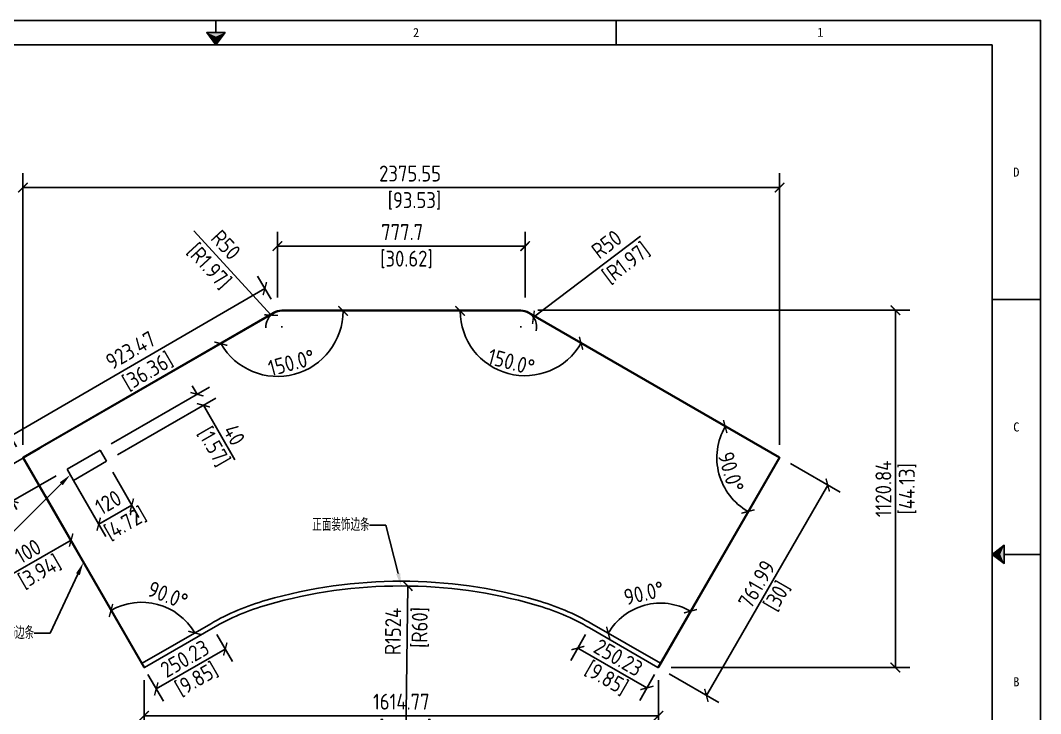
# Model space of a CAD drawing. Header units: millimetres. Extents: x -8883 to 24658, y -3888 to 19148.
# Drawn here: x 1639 to 4841, y -2713 to -538 of the extents above; entities that cross this region are included whole.
import ezdxf
from ezdxf import colors
from ezdxf.entities.mleader import LeaderData, LeaderLine
from ezdxf.enums import TextEntityAlignment as Align
from ezdxf.math import Vec2, Vec3

# ---------------------------------------------------------------- set-up
doc = ezdxf.new("R2010")
doc.units = ezdxf.units.MM
doc.header["$MEASUREMENT"] = 0
doc.linetypes.add('DOT', pattern=[0.2, 0.1, -0.1])
for name, color, linetype in [('02-05848-001DXF_CONTINUOUS_LINE', 7, 'Continuous'), ('DIM', 254, 'Continuous'), ('print', 30, 'Continuous'), ('WORKSURFACE', 7, 'Continuous')]:
    doc.layers.add(name, color=color, linetype=linetype)
doc.styles.add('Dartop', font='')
doc.styles.add('Dartop Text Style', font='gbenor.shx', dxfattribs={"bigfont": 'gbcbig.shx'})
doc.styles.get('Dartop').set_extended_font_data('FangSong_GB2312')
doc.dimstyles.new('Dartop DIM Style', dxfattribs={"dimscale": 20, "dimtxt": 2.5, "dimasz": 1.5, "dimexe": 2.25, "dimexo": 2, "dimtad": 1, "dimdsep": 46, "dimtxsty": 'Dartop Text Style', "dimblk": 'ARCHTICK', "dimcen": 0.09, "dimadec": 1, "dimazin": 0, "dimtfac": 1, "dimtofl": 0, "dimtmove": 0, "dimatfit": 1, "dimfxl": 1, "dimtolj": 1, "dimtzin": 0, "dimarcsym": 0})

# ---------------------------------------------------------------- blocks, each defined once
blk = doc.blocks.new('*U24')
at = {"color": 254, "linetype": 'Continuous', "extrusion": (0, 0, -1)}
for points in [[(-33.167, 11), (-33, 11), (-33.25, 11.188)], [(-33.167, 11), (-33.25, 11.188), (-33.25, 10.812)], [(-33.167, 11), (-33.25, 10.812), (-33, 11)]]:
    blk.add_solid(points, dxfattribs=at)
blk = doc.blocks.new('*U26')
at = {"color": 254, "linetype": 'Continuous'}
for points in [[(17, 21.667), (17.188, 21.75), (16.812, 21.75)], [(17, 21.667), (16.812, 21.75), (17, 21.5)], [(17, 21.667), (17, 21.5), (17.188, 21.75)]]:
    blk.add_solid(points, dxfattribs=at)
blk = doc.blocks.new('_ArchTick')
at = {"color": 0, "linetype": 'ByBlock', "const_width": 0.15}
blk.add_lwpolyline([(-0.5, -0.5), (0.5, 0.5)], dxfattribs=at)
blk = doc.blocks.new('*D38')
at = {"layer": 'Defpoints', "color": 0, "transparency": 16777216}
for p in [(4022, -1062.4), (1646.5, -1909.1), (4022, -1909)]:
    blk.add_point(p, dxfattribs=at)
at = {"layer": 'DIM', "color": 0, "lineweight": -2, "transparency": 16777216}
for p, q in [((1646.5, -1869.1), (1646.5, -1017.4)), ((4022, -1869), (4022, -1017.4)), ((1646.5, -1062.4), (4022, -1062.4))]:
    blk.add_line(p, q, dxfattribs=at)
at = {"layer": 'DIM', "color": 0, "lineweight": -2, "transparency": 16777216, "xscale": 30, "yscale": 30, "zscale": 30}
for p, rotation in [((1646.5, -1062.4), 180.000424038081), ((4022, -1062.4), 0.0004240380810200878)]:
    blk.add_blockref('_ArchTick', p, dxfattribs=dict(at, rotation=rotation))
at = {"layer": 'DIM', "color": 0, "transparency": 16777216, "insert": (2861.9, -1062.4), "char_height": 50, "attachment_point": 5, "rotation": 0.0004, "style": 'Dartop Text Style'}
blk.add_mtext('\\A1;2375.55\\P [93.53]', dxfattribs=at)
blk = doc.blocks.new('*D39')
at = {"layer": 'Defpoints', "color": 0, "transparency": 16777216}
for p in [(2406, -1379.1), (2445.4, -1447.1), (1646.7, -1910.6)]:
    blk.add_point(p, dxfattribs=at)
at = {"layer": 'DIM', "color": 0, "lineweight": -2, "transparency": 16777216}
for p, q in [((2425.3, -1412.5), (2383.4, -1340.2)), ((1607.2, -1842.6), (2406, -1379.1)), ((1626.6, -1876), (1584.6, -1803.7))]:
    blk.add_line(p, q, dxfattribs=at)
at = {"layer": 'DIM', "color": 0, "lineweight": -2, "transparency": 16777216, "xscale": 30, "yscale": 30, "zscale": 30}
for p, rotation in [((2406, -1379.1), 30.12449778042307), ((1607.2, -1842.6), 210.124497780423)]:
    blk.add_blockref('_ArchTick', p, dxfattribs=dict(at, rotation=rotation))
at = {"layer": 'DIM', "color": 0, "transparency": 16777216, "insert": (2006.6, -1610.9), "char_height": 50, "attachment_point": 5, "rotation": 30.1245, "style": 'Dartop Text Style'}
blk.add_mtext('\\A1;923.47\\P [36.36]', dxfattribs=at)
blk = doc.blocks.new('*D27')
at = {"layer": 'Defpoints', "color": 0, "transparency": 16777216}
for p in [(3223.1, -1246.1), (2445.4, -1447.1), (3223.1, -1447.1)]:
    blk.add_point(p, dxfattribs=at)
at = {"layer": 'DIM', "color": 0, "lineweight": -2, "transparency": 16777216}
for p, q in [((2445.4, -1407.1), (2445.4, -1201.1)), ((3223.1, -1407.1), (3223.1, -1201.1)), ((2445.4, -1246.1), (3223.1, -1246.1))]:
    blk.add_line(p, q, dxfattribs=at)
at = {"layer": 'DIM', "color": 0, "lineweight": -2, "transparency": 16777216, "xscale": 30, "yscale": 30, "zscale": 30, "rotation": 180}
blk.add_blockref('_ArchTick', (2445.4, -1246.1), dxfattribs=at)
at = {"layer": 'DIM', "color": 0, "lineweight": -2, "transparency": 16777216, "xscale": 30, "yscale": 30, "zscale": 30}
blk.add_blockref('_ArchTick', (3223.1, -1246.1), dxfattribs=at)
at = {"layer": 'DIM', "color": 0, "transparency": 16777216, "insert": (2837, -1246.1), "char_height": 50, "attachment_point": 5, "style": 'Dartop Text Style'}
blk.add_mtext('\\A1;777.7\\P [30.62]', dxfattribs=at)
blk = doc.blocks.new('*D28')
at = {"layer": 'Defpoints', "color": 0, "transparency": 16777216}
for p in [(2235.6, -2430.1), (2281.7, -2510), (2018.9, -2555.3)]:
    blk.add_point(p, dxfattribs=at)
at = {"layer": 'DIM', "color": 0, "lineweight": -2, "transparency": 16777216}
for p, q in [((2255.6, -2464.8), (2304.2, -2549)), ((2065, -2635.1), (2281.7, -2510)), ((2038.9, -2589.9), (2087.5, -2674.1))]:
    blk.add_line(p, q, dxfattribs=at)
at = {"layer": 'DIM', "color": 0, "lineweight": -2, "transparency": 16777216, "xscale": 30, "yscale": 30, "zscale": 30}
for p, rotation in [((2281.7, -2510), 29.99999999992251), ((2065, -2635.1), 209.9999999999225)]:
    blk.add_blockref('_ArchTick', p, dxfattribs=dict(at, rotation=rotation))
at = {"layer": 'DIM', "color": 0, "transparency": 16777216, "char_height": 50, "attachment_point": 5, "rotation": 30, "style": 'Dartop Text Style'}
for s, insert in [('\\A1;250.23', (2154.6, -2540.1)), ('\\A1;[9.85]', (2192.6, -2606))]:
    blk.add_mtext(s, dxfattribs=dict(at, insert=insert))
blk = doc.blocks.new('*D29')
at = {"layer": 'Defpoints', "color": 0, "transparency": 16777216}
for p in [(3432.9, -2430.1), (3649.6, -2555.3), (3605.3, -2632)]:
    blk.add_point(p, dxfattribs=at)
at = {"layer": 'DIM', "color": 0, "lineweight": -2, "transparency": 16777216}
for p, q in [((3412.9, -2464.8), (3366.1, -2545.8)), ((3388.6, -2506.9), (3605.3, -2632)), ((3629.6, -2589.9), (3582.8, -2671))]:
    blk.add_line(p, q, dxfattribs=at)
at = {"layer": 'DIM', "color": 0, "lineweight": -2, "transparency": 16777216, "xscale": 30, "yscale": 30, "zscale": 30}
for p, rotation in [((3388.6, -2506.9), 149.9999709630403), ((3605.3, -2632), 329.9999709630403)]:
    blk.add_blockref('_ArchTick', p, dxfattribs=dict(at, rotation=rotation))
at = {"layer": 'DIM', "color": 0, "transparency": 16777216, "char_height": 50, "attachment_point": 5, "rotation": 330, "style": 'Dartop Text Style'}
for s, insert in [('\\A1;250.23', (3515.7, -2536.9)), ('\\A1;[9.85]', (3477.7, -2602.8))]:
    blk.add_mtext(s, dxfattribs=dict(at, insert=insert))
blk = doc.blocks.new('*D30')
at = {"layer": 'Defpoints', "color": 0, "transparency": 16777216}
for p in [(4021.1, -1907.8), (4173, -1995.5), (3640.1, -2567.8)]:
    blk.add_point(p, dxfattribs=at)
at = {"layer": 'DIM', "color": 0, "lineweight": -2, "transparency": 16777216}
for p, q in [((4055.7, -1927.8), (4212, -2018)), ((3792.1, -2655.5), (4173, -1995.5)), ((3674.8, -2587.8), (3831, -2678))]:
    blk.add_line(p, q, dxfattribs=at)
at = {"layer": 'DIM', "color": 0, "lineweight": -2, "transparency": 16777216, "xscale": 30, "yscale": 30, "zscale": 30}
for p, rotation in [((4173, -1995.5), 60.00281912925909), ((3792.1, -2655.5), 240.0028191292591)]:
    blk.add_blockref('_ArchTick', p, dxfattribs=dict(at, rotation=rotation))
at = {"layer": 'DIM', "color": 0, "transparency": 16777216, "char_height": 50, "attachment_point": 5, "rotation": 60.0028, "style": 'Dartop Text Style'}
for s, insert in [('\\A1;761.99', (3950.1, -2306.8)), ('\\A1;[30]', (4015.9, -2344.8))]:
    blk.add_mtext(s, dxfattribs=dict(at, insert=insert))
blk = doc.blocks.new('*D31')
at = {"layer": 'Defpoints', "color": 0, "transparency": 16777216}
for p in [(3223.1, -1447.1), (4385.3, -1447.1), (3641.6, -2568)]:
    blk.add_point(p, dxfattribs=at)
at = {"layer": 'DIM', "color": 0, "lineweight": -2, "transparency": 16777216}
for p, q in [((3263.1, -1447.1), (4430.3, -1447.1)), ((4385.3, -2568), (4385.3, -1447.1)), ((3681.6, -2568), (4430.3, -2568))]:
    blk.add_line(p, q, dxfattribs=at)
at = {"layer": 'DIM', "color": 0, "lineweight": -2, "transparency": 16777216, "xscale": 30, "yscale": 30, "zscale": 30}
for p, rotation in [((4385.3, -1447.1), 90), ((4385.3, -2568), 270)]:
    blk.add_blockref('_ArchTick', p, dxfattribs=dict(at, rotation=rotation))
at = {"layer": 'DIM', "color": 0, "transparency": 16777216, "char_height": 50, "attachment_point": 5, "rotation": 90, "style": 'Dartop Text Style'}
for s, insert in [('\\A1;1120.84', (4347.8, -2007.5)), ('\\A1;[44.13]', (4423.9, -2007.5))]:
    blk.add_mtext(s, dxfattribs=dict(at, insert=insert))
blk = doc.blocks.new('*D40')
at = {"layer": 'Defpoints', "color": 0, "transparency": 16777216}
for p in [(2434.4, -1455.8), (2459.4, -1449.1), (3209.2, -1449.1), (2410.2, -1651.7), (1646.7, -1910.6)]:
    blk.add_point(p, dxfattribs=at)
at = {"layer": 'DIM', "color": 0, "lineweight": -2, "transparency": 16777216}
blk.add_arc((2446, -1449.1), 205.7, 210, 360, dxfattribs=at)
at = {"layer": 'DIM', "color": 0, "lineweight": -2, "transparency": 16777216, "xscale": 30, "yscale": 30, "zscale": 30}
for p, rotation in [((2651.7, -1449.1), 89.99999999996658), ((2267.8, -1552), 119.9999999999833)]:
    blk.add_blockref('_ArchTick', p, dxfattribs=dict(at, rotation=rotation))
at = {"layer": 'DIM', "color": 0, "transparency": 16777216, "insert": (2489.5, -1611.6), "char_height": 50, "attachment_point": 5, "rotation": 15, "style": 'Dartop Text Style'}
blk.add_mtext('\\A1;150.0°', dxfattribs=at)
blk = doc.blocks.new('*D41')
at = {"layer": 'Defpoints', "color": 0, "transparency": 16777216}
for p in [(2459.4, -1449.1), (3209.2, -1449.1), (3234.2, -1455.8), (3091.8, -1604.9), (4021.8, -1910.6)]:
    blk.add_point(p, dxfattribs=at)
at = {"layer": 'DIM', "color": 0, "lineweight": -2, "transparency": 16777216}
blk.add_arc((3222.6, -1449.1), 203.4, 180, 329.9997, dxfattribs=at)
at = {"layer": 'DIM', "color": 0, "lineweight": -2, "transparency": 16777216, "xscale": 30, "yscale": 30, "zscale": 30}
for p, rotation in [((3019.2, -1449.1), 89.99999999996663), ((3398.7, -1550.8), 59.99972242842917)]:
    blk.add_blockref('_ArchTick', p, dxfattribs=dict(at, rotation=rotation))
at = {"layer": 'DIM', "color": 0, "transparency": 16777216, "insert": (3179.6, -1609.3), "char_height": 50, "attachment_point": 5, "rotation": 344.9999, "style": 'Dartop Text Style'}
blk.add_mtext('\\A1;150.0°', dxfattribs=at)
blk = doc.blocks.new('*D32')
at = {"layer": 'Defpoints', "color": 0, "transparency": 16777216}
for p in [(2026.9, -2568), (3641.6, -2568), (3641.6, -2719.4)]:
    blk.add_point(p, dxfattribs=at)
at = {"layer": 'DIM', "color": 0, "lineweight": -2, "transparency": 16777216}
for p, q in [((2026.9, -2608), (2026.9, -2764.4)), ((3641.6, -2608), (3641.6, -2764.4)), ((2026.9, -2719.4), (3641.6, -2719.4))]:
    blk.add_line(p, q, dxfattribs=at)
at = {"layer": 'DIM', "color": 0, "lineweight": -2, "transparency": 16777216, "xscale": 30, "yscale": 30, "zscale": 30, "rotation": 180}
blk.add_blockref('_ArchTick', (2026.9, -2719.4), dxfattribs=at)
at = {"layer": 'DIM', "color": 0, "lineweight": -2, "transparency": 16777216, "xscale": 30, "yscale": 30, "zscale": 30}
blk.add_blockref('_ArchTick', (3641.6, -2719.4), dxfattribs=at)
at = {"layer": 'DIM', "color": 0, "transparency": 16777216, "insert": (2834.3, -2719.4), "char_height": 50, "attachment_point": 5, "style": 'Dartop Text Style'}
blk.add_mtext('\\A1;1614.77\\P [63.57]', dxfattribs=at)
blk = doc.blocks.new('*D33')
at = {"layer": 'Defpoints', "color": 0, "transparency": 16777216}
for p in [(2425.6, -1462.3), (2459.4, -1499.1)]:
    blk.add_point(p, dxfattribs=at)
at = {"layer": 'DIM', "color": 0, "lineweight": -2, "transparency": 16777216}
for p, q in [((2425.6, -1462.3), (2183.4, -1198.3)), ((2457.6, -1499.1), (2461.2, -1499.1)), ((2459.4, -1500.9), (2459.4, -1497.3))]:
    blk.add_line(p, q, dxfattribs=at)
blk.add_arc((2459.4, -1499.1), 50, 120, 184.0967, dxfattribs=at)
at = {"layer": 'DIM', "color": 0, "lineweight": -2, "transparency": 16777216, "xscale": 30, "yscale": 30, "zscale": 30, "rotation": 312.5305107051894}
blk.add_blockref('_ArchTick', (2425.6, -1462.3), dxfattribs=at)
at = {"layer": 'DIM', "color": 0, "transparency": 16777216, "insert": (2251, -1272), "char_height": 50, "attachment_point": 5, "rotation": 312.5305, "style": 'Dartop Text Style'}
blk.add_mtext('\\A1;R50\\P [R1.97]', dxfattribs=at)
blk = doc.blocks.new('*D34')
at = {"layer": 'Defpoints', "color": 0, "transparency": 16777216}
for p in [(3249.1, -1469), (3209.2, -1499.1)]:
    blk.add_point(p, dxfattribs=at)
at = {"layer": 'DIM', "color": 0, "lineweight": -2, "transparency": 16777216}
for p, q in [((3249.1, -1469), (3585.4, -1215.2)), ((3207.4, -1499.1), (3211, -1499.1)), ((3209.2, -1500.9), (3209.2, -1497.3))]:
    blk.add_line(p, q, dxfattribs=at)
blk.add_arc((3209.2, -1499.1), 50, 345.47, 59.9997, dxfattribs=at)
at = {"layer": 'DIM', "color": 0, "lineweight": -2, "transparency": 16777216, "xscale": 30, "yscale": 30, "zscale": 30, "rotation": 217.0362447784416}
blk.add_blockref('_ArchTick', (3249.1, -1469), dxfattribs=at)
at = {"layer": 'DIM', "color": 0, "transparency": 16777216, "insert": (3505.5, -1275.5), "char_height": 50, "attachment_point": 5, "rotation": 37.0362, "style": 'Dartop Text Style'}
blk.add_mtext('\\A1;R50\\P [R1.97]', dxfattribs=at)
blk = doc.blocks.new('*D35')
at = {"layer": 'Defpoints', "color": 0, "transparency": 16777216}
for p in [(1569.7, -1777.2), (2019.2, -2363.3), (2235.9, -2430.7), (1949.7, -2435.4), (2020.9, -2554.8)]:
    blk.add_point(p, dxfattribs=at)
at = {"layer": 'DIM', "color": 0, "lineweight": -2, "transparency": 16777216}
blk.add_arc((2019.2, -2555.8), 192.5, 30, 120, dxfattribs=at)
at = {"layer": 'DIM', "color": 0, "lineweight": -2, "transparency": 16777216, "xscale": 30, "yscale": 30, "zscale": 30}
for p, rotation in [((1922.9, -2389.1), 210.0000000000253), ((2185.9, -2459.5), 300.000000000112)]:
    blk.add_blockref('_ArchTick', p, dxfattribs=dict(at, rotation=rotation))
at = {"layer": 'DIM', "color": 0, "transparency": 16777216, "insert": (2101.3, -2341), "char_height": 50, "attachment_point": 5, "rotation": 339.0788, "style": 'Dartop Text Style'}
blk.add_mtext('\\A1;90.0°', dxfattribs=at)
blk = doc.blocks.new('*D36')
at = {"layer": 'Defpoints', "color": 0, "transparency": 16777216}
for p in [(4097.1, -1776.2), (3553.2, -2391.3), (3432.6, -2430.7), (3649.3, -2555.8), (3640.1, -2567.8)]:
    blk.add_point(p, dxfattribs=at)
at = {"layer": 'DIM', "color": 0, "lineweight": -2, "transparency": 16777216}
blk.add_arc((3647.6, -2554.8), 188.8, 60, 150.0014, dxfattribs=at)
at = {"layer": 'DIM', "color": 0, "lineweight": -2, "transparency": 16777216, "xscale": 30, "yscale": 30, "zscale": 30}
for p, rotation in [((3742, -2391.3), 329.9999999999525), ((3484.1, -2460.4), 240.0014299605296)]:
    blk.add_blockref('_ArchTick', p, dxfattribs=dict(at, rotation=rotation))
at = {"layer": 'DIM', "color": 0, "transparency": 16777216, "insert": (3596, -2334.5), "char_height": 50, "attachment_point": 5, "rotation": 13.1827, "style": 'Dartop Text Style'}
blk.add_mtext('\\A1;90.0°', dxfattribs=at)
blk = doc.blocks.new('*D42')
at = {"layer": 'Defpoints', "color": 0, "transparency": 16777216}
for p in [(3234.2, -1455.8), (3825, -1909.6), (4021.1, -1907.8), (4021.8, -1910.6), (3640.1, -2567.7)]:
    blk.add_point(p, dxfattribs=at)
at = {"layer": 'DIM', "color": 0, "lineweight": -2, "transparency": 16777216}
blk.add_arc((4020.1, -1909.6), 195.1, 149.9997, 240, dxfattribs=at)
at = {"layer": 'DIM', "color": 0, "lineweight": -2, "transparency": 16777216, "xscale": 30, "yscale": 30, "zscale": 30}
for p, rotation in [((3851.1, -1812), 59.99972242842919), ((3922.6, -2078.6), 329.9999999999523)]:
    blk.add_blockref('_ArchTick', p, dxfattribs=dict(at, rotation=rotation))
at = {"layer": 'DIM', "color": 0, "transparency": 16777216, "insert": (3869.1, -1954.5), "char_height": 50, "attachment_point": 5, "rotation": 286.5759, "style": 'Dartop Text Style'}
blk.add_mtext('\\A1;90.0°', dxfattribs=at)
blk = doc.blocks.new('*D37')
at = {"layer": 'Defpoints', "color": 0, "transparency": 16777216}
for p in [(2854.6, -2312.2), (2834.3, -3836.1)]:
    blk.add_point(p, dxfattribs=at)
at = {"layer": 'DIM', "color": 0, "lineweight": -2, "transparency": 16777216}
blk.add_line((2834.3, -3836.1), (2854.6, -2312.2), dxfattribs=at)
at = {"layer": 'DIM', "color": 0, "lineweight": -2, "transparency": 16777216, "xscale": 30, "yscale": 30, "zscale": 30, "rotation": 89.23709107796766}
blk.add_blockref('_ArchTick', (2854.6, -2312.2), dxfattribs=at)
at = {"layer": 'DIM', "color": 0, "transparency": 16777216, "insert": (2852.6, -2455.5), "char_height": 50, "attachment_point": 5, "rotation": 89.2371, "style": 'Dartop Text Style'}
blk.add_mtext('\\A1;R1524\\P [R60]', dxfattribs=at)
blk = doc.blocks.new('*D43')
at = {"layer": 'Defpoints', "color": 0, "transparency": 16777216}
for p in [(1908.9, -1920.8), (1805, -1980.8), (1988.3, -2058.3)]:
    blk.add_point(p, dxfattribs=at)
at = {"layer": 'DIM', "color": 0, "lineweight": -2, "transparency": 16777216}
for p, q in [((1928.9, -1955.5), (2010.8, -2097.3)), ((1825, -2015.5), (1906.9, -2157.3)), ((1884.4, -2118.3), (1988.3, -2058.3))]:
    blk.add_line(p, q, dxfattribs=at)
at = {"layer": 'DIM', "color": 0, "lineweight": -2, "transparency": 16777216, "xscale": 30, "yscale": 30, "zscale": 30}
for p, rotation in [((1988.3, -2058.3), 29.99999999999364), ((1884.4, -2118.3), 209.9999999999936)]:
    blk.add_blockref('_ArchTick', p, dxfattribs=dict(at, rotation=rotation))
at = {"layer": 'DIM', "color": 0, "transparency": 16777216, "insert": (1936.4, -2088.3), "char_height": 50, "attachment_point": 5, "rotation": 30, "style": 'Dartop Text Style'}
blk.add_mtext('\\A1;120\\P [4.72]', dxfattribs=at)
blk = doc.blocks.new('*D44')
at = {"layer": 'Defpoints', "color": 0, "transparency": 16777216}
for p in [(2213, -1745.3), (1888.9, -1886.2), (1908.9, -1920.8)]:
    blk.add_point(p, dxfattribs=at)
at = {"layer": 'DIM', "color": 0, "lineweight": -2, "transparency": 16777216}
for p, q in [((1923.6, -1866.2), (2232, -1688.1)), ((2193, -1710.6), (2178, -1684.7)), ((1943.6, -1900.8), (2252, -1722.8)), ((2213, -1745.3), (2311.7, -1916.3))]:
    blk.add_line(p, q, dxfattribs=at)
at = {"layer": 'DIM', "color": 0, "lineweight": -2, "transparency": 16777216, "xscale": 30, "yscale": 30, "zscale": 30}
for p, rotation in [((2193, -1710.6), 299.9999999999941), ((2213, -1745.3), 119.9999999999941)]:
    blk.add_blockref('_ArchTick', p, dxfattribs=dict(at, rotation=rotation))
at = {"layer": 'DIM', "color": 0, "transparency": 16777216, "char_height": 50, "attachment_point": 5, "rotation": 300, "style": 'Dartop Text Style'}
for s, insert in [('\\A1;[1.57]', (2244, -1876.1)), ('\\A1;40', (2309.8, -1838))]:
    blk.add_mtext(s, dxfattribs=dict(at, insert=insert))
blk = doc.blocks.new('*D45')
at = {"layer": 'Defpoints', "color": 0, "transparency": 16777216}
for p in [(1735, -1859.6), (1785, -1946.2), (1562.3, -1959.3)]:
    blk.add_point(p, dxfattribs=at)
at = {"layer": 'DIM', "color": 0, "lineweight": -2, "transparency": 16777216}
for p, q in [((1562.3, -1959.3), (1457.2, -1777.3)), ((1700.4, -1879.6), (1523.3, -1981.8)), ((1750.4, -1966.2), (1573.3, -2068.4)), ((1612.3, -2045.9), (1627.3, -2071.9))]:
    blk.add_line(p, q, dxfattribs=at)
at = {"layer": 'DIM', "color": 0, "lineweight": -2, "transparency": 16777216, "xscale": 30, "yscale": 30, "zscale": 30}
for p, rotation in [((1562.3, -1959.3), 299.9999999999839), ((1612.3, -2045.9), 119.9999999999839)]:
    blk.add_blockref('_ArchTick', p, dxfattribs=dict(at, rotation=rotation))
at = {"layer": 'DIM', "color": 0, "transparency": 16777216, "char_height": 50, "attachment_point": 5, "rotation": 300, "style": 'Dartop Text Style'}
for s, insert in [('\\A1;[3.94]', (1461.3, -1861.6)), ('\\A1;100', (1527.2, -1823.6))]:
    blk.add_mtext(s, dxfattribs=dict(at, insert=insert))
blk = doc.blocks.new('*D46')
at = {"layer": 'Defpoints', "color": 0, "transparency": 16777216}
for p in [(1785, -1946.2), (1698.4, -1996.2), (1797.8, -2168.3)]:
    blk.add_point(p, dxfattribs=at)
at = {"layer": 'DIM', "color": 0, "lineweight": -2, "transparency": 16777216}
for p, q in [((1805, -1980.8), (1906.9, -2157.3)), ((1718.4, -2030.8), (1820.3, -2207.3)), ((1884.4, -2118.3), (1910.4, -2103.3)), ((1797.8, -2168.3), (1615.8, -2273.4))]:
    blk.add_line(p, q, dxfattribs=at)
at = {"layer": 'DIM', "color": 0, "lineweight": -2, "transparency": 16777216, "xscale": 30, "yscale": 30, "zscale": 30}
for p, rotation in [((1884.4, -2118.3), 210.0000000000473), ((1797.8, -2168.3), 30.00000000004729)]:
    blk.add_blockref('_ArchTick', p, dxfattribs=dict(at, rotation=rotation))
at = {"layer": 'DIM', "color": 0, "transparency": 16777216, "char_height": 50, "attachment_point": 5, "rotation": 30, "style": 'Dartop Text Style'}
for s, insert in [('\\A1;100', (1662.1, -2203.4)), ('\\A1;[3.94]', (1700.1, -2269.2))]:
    blk.add_mtext(s, dxfattribs=dict(at, insert=insert))

msp = doc.modelspace()

# ---------------------------------------------------------------- linework, layer by layer
at = {"color": 0, "linetype": 'DOT'}
for p, q in [((3.903, -537.789), (4765.139, -537.789)), ((4841.283, -613.933), (4841.283, -3811.999))]:
    msp.add_line(p, q, dxfattribs=at)
at = {"color": 0}
for p, q in [((2252.373, -575.861), (2252.373, -537.789)), ((3508.756, -613.933), (3508.756, -537.789)), ((4841.283, -537.789), (4765.139, -537.789)), ((4841.283, -613.933), (4841.283, -537.789)), ((156.192, -613.933), (4688.994, -613.933)), ((4688.994, -613.933), (4688.994, -3811.999)), ((4841.283, -1413.45), (4688.994, -1413.45)), ((4727.066, -2212.966), (4841.283, -2212.966))]:
    msp.add_line(p, q, dxfattribs=at)
for p, q in [((2459.344, -1447.113), (3209.177, -1447.113)), ((2459.357, -1449.113), (3209.173, -1449.113))]:
    msp.add_line(p, q)
for points in [[(2252.373, -613.933), (2280.927, -575.861), (2223.819, -575.861), (2252.373, -613.933)], [(4688.994, -2212.966), (4727.066, -2184.412), (4727.066, -2241.52), (4688.994, -2212.966)]]:
    msp.add_lwpolyline(points, close=True, dxfattribs=at)
for centre, radius, start, end in [((2459.344, -1499.113), 52, 90, 120), ((2459.357, -1499.113), 50, 90, 120), ((3209.173, -1499.113), 50, 59.999722, 90), ((3209.177, -1499.113), 52, 60.000005, 90)]:
    msp.add_arc(centre, radius, start, end)
at = {"layer": '02-05848-001DXF_CONTINUOUS_LINE', "color": 7, "linetype": 'Continuous'}
for p, q in [((2434.357, -1455.812), (1646.669, -1910.584)), ((2433.344, -1454.08), (1647.403, -1907.843)), ((4021.826, -1910.569), (3234.173, -1455.812)), ((4021.092, -1907.828), (3235.177, -1454.08)), ((1645.665, -1908.846), (2025.665, -2567.026)), ((1646.669, -1910.584), (2025.665, -2567.026)), ((1647.403, -1907.843), (2028.403, -2567.754)), ((4021.118, -1907.843), (3640.122, -2567.749)), ((4022.856, -1908.846), (3642.859, -2567.02)), ((4021.853, -1910.584), (3642.859, -2567.02)), ((2020.923, -2554.798), (2235.894, -2430.684)), ((3432.624, -2430.682), (3647.602, -2554.793)), ((2028.397, -2567.758), (2243.375, -2443.641)), ((3425.144, -2443.639), (3640.127, -2567.752))]:
    msp.add_line(p, q, dxfattribs=at)
for centre, radius, start, end in [((1648.406, -1909.581), 2.007, 120, 210), ((4020.086, -1909.559), 2, 330, 59.857145), ((2834.261, -3836.076), 1538.961, 74.011693, 105.988307), ((2834.261, -3836.076), 1524, 74.011693, 105.988307), ((2624.375, -3103.552), 776.961, 105.988307, 120), ((3044.147, -3103.552), 776.961, 60, 74.011693), ((2624.375, -3103.552), 762, 105.988307, 120), ((3044.147, -3103.552), 762, 60, 74.011693), ((2027.397, -2566.026), 2, 210, 300), ((3641.127, -2566.02), 2, 240.001441, 330)]:
    msp.add_arc(centre, radius, start, end, dxfattribs=at)
at = {"layer": 'print'}
msp.add_lwpolyline([(3.903, -537.789), (4841.283, -537.789), (4841.283, -3888.144), (3.903, -3888.144)], close=True, dxfattribs=at)
at = {"layer": 'WORKSURFACE'}
for p, q in [((1785.009, -1946.183), (1888.932, -1886.183)), ((1888.932, -1886.183), (1908.932, -1920.824)), ((1908.932, -1920.824), (1805.009, -1980.824)), ((1805.009, -1980.824), (1785.009, -1946.183))]:
    msp.add_line(p, q, dxfattribs=at)

# ---------------------------------------------------------------- block references
at = {"color": 0, "linetype": 'Continuous', "xscale": 152.2888407109637, "yscale": 152.2888407109637, "zscale": 152.2888407109637}
for name in ['*U26', '*U24']:
    msp.add_blockref(name, (-336.538, -3888.144), dxfattribs=at)

# ---------------------------------------------------------------- texts
at = {"color": 0, "style": 'Dartop'}
for s, p in [('2', (2880.564, -575.861)), ('1', (4149.963, -574.956)), ('D', (4765.139, -1013.692)), ('C', (4765.139, -1813.208)), ('B', (4765.139, -2612.724))]:
    msp.add_text(s, height=28.554, dxfattribs=at).set_placement(p, align=Align.MIDDLE_CENTER)

# ---------------------------------------------------------------- dimensions: what is measured, and where the dimension line sits
at = {"layer": 'DIM'}
for base, p1, p2, angle, picture, middle in [((4022.013, -1062.358), (1646.468, -1909.062), (4022.019, -1909.044), 0.000424, '*D38', (2861.922, -1062.367)), ((3223.111, -1246.084), (2445.411, -1447.113), (3223.111, -1447.113), 360, '*D27', (2837.022, -1246.084)), ((2405.97, -1379.141), (1646.669, -1910.584), (2445.411, -1447.113), 30.124498, '*D39', (2006.599, -1610.877)), ((1988.313, -2058.316), (1805.009, -1980.824), (1908.932, -1920.824), 30, '*D43', (1936.351, -2088.316))]:
    dim = msp.add_linear_dim(base=base, p1=p1, p2=p2, angle=angle, dimstyle='Dartop DIM Style', override={"dimscale": 20, "dimpost": '\\X'}, dxfattribs=at)
    dim.commit()
    dim.dimension.update_dxf_attribs({"geometry": picture, "text_midpoint": middle, "dimtype": 161})
for center, mpoint, picture, middle in [((2459.357, -1499.113), (2425.558, -1462.267), '*D33', (2251.025, -1272.001)), ((3209.173, -1499.113), (3249.086, -1468.997), '*D34', (3505.532, -1275.497)), ((2834.261, -3836.076), (2854.553, -2312.211), '*D37', (2852.644, -2455.532))]:
    dim = msp.add_radius_dim(center=center, mpoint=mpoint, dimstyle='Dartop DIM Style', override={"dimscale": 20, "dimpost": '\\X'}, dxfattribs=at)
    dim.commit()
    dim.dimension.update_dxf_attribs({"geometry": picture, "text_midpoint": middle, "dimtype": 164})
for base, line1, line2, picture, middle in [((2410.238, -1651.703), ((2459.357, -1449.113), (3209.173, -1449.113)), ((2434.357, -1455.812), (1646.669, -1910.584)), '*D40', (2489.497, -1611.597)), ((3091.834, -1604.918), ((4021.826, -1910.569), (3234.173, -1455.812)), ((2459.357, -1449.113), (3209.173, -1449.113)), '*D41', (3179.635, -1609.35))]:
    dim = msp.add_angular_dim_2l(base=base, line1=line1, line2=line2, dimstyle='Dartop DIM Style', override={"dimscale": 20, "dimpost": '\\X'}, dxfattribs=at)
    dim.commit()
    dim.dimension.update_dxf_attribs({"geometry": picture, "text_midpoint": middle})
dim = msp.add_linear_dim(base=(4385.316, -1447.113), p1=(3641.645, -2567.952), p2=(3223.111, -1447.113), angle=90, dimstyle='Dartop DIM Style', override={"dimscale": 20, "dimpost": '\\X'}, dxfattribs=at)
dim.commit()
dim.dimension.update_dxf_attribs({"geometry": '*D31', "text_midpoint": (4385.316, -2007.533)})
for base, line1, line2, picture, middle in [((3825.004, -1909.58), ((4021.826, -1910.569), (3234.173, -1455.812)), ((4021.118, -1907.843), (3640.122, -2567.749)), '*D42', (3833.112, -1965.243)), ((2019.185, -2363.296), ((1569.665, -1777.211), (1949.665, -2435.39)), ((2020.923, -2554.798), (2235.894, -2430.684)), '*D35', (2087.926, -2375.988)), ((3553.194, -2391.287), ((4097.113, -1776.204), (3640.113, -2567.751)), ((3432.621, -2430.681), (3649.334, -2555.793)), '*D36', (3604.539, -2370.967))]:
    dim = msp.add_angular_dim_2l(base=base, line1=line1, line2=line2, dimstyle='Dartop DIM Style', override={"dimscale": 20, "dimpost": '\\X'}, dxfattribs=at)
    dim.commit()
    dim.dimension.update_dxf_attribs({"geometry": picture, "text_midpoint": middle, "dimtype": 162})
for p1, p2, distance, picture, middle in [((1888.932, -1886.183), (1908.932, -1920.824), 351.092, '*D44', (2277.361, -1856.779)), ((1785.009, -1946.183), (1735.009, -1859.581), 199.471, '*D45', (1494.725, -1842.34)), ((3640.127, -2567.752), (4021.091, -1907.83), -175.433, '*D30', (3982.543, -2325.5)), ((1785.009, -1946.183), (1698.406, -1996.183), 198.761, '*D46', (1680.811, -2235.852)), ((2018.873, -2555.26), (2235.582, -2430.143), -92.238, '*D28', (2173.346, -2572.582)), ((3432.934, -2430.14), (3649.643, -2555.257), -88.592, '*D29', (3496.993, -2569.421))]:
    dim = msp.add_aligned_dim(p1=p1, p2=p2, distance=distance, dimstyle='Dartop DIM Style', override={"dimscale": 20, "dimpost": '\\X'}, dxfattribs=at)
    dim.commit()
    dim.dimension.update_dxf_attribs({"geometry": picture, "text_midpoint": middle})
dim = msp.add_linear_dim(base=(3641.645, -2719.4479), p1=(2026.8797, -2567.9576), p2=(3641.645, -2567.9522), dimstyle='Dartop DIM Style', override={"dimscale": 20, "dimpost": '\\X'}, dxfattribs=at)
dim.commit()
dim.dimension.update_dxf_attribs({"geometry": '*D32', "text_midpoint": (2834.2624, -2719.4479), "dimtype": 160})

# ---------------------------------------------------------------- leaders
ml = msp.add_multileader_mtext('Standard', dxfattribs=at)
ml.set_content('LOGO开孔', color=256, style='Dartop Text Style')
ml.set_leader_properties()
ml.build(insert=Vec2(0, 0))
ml.multileader.update_dxf_attribs({"dogleg_length": 0.36, "arrow_head_size": 40})
ctx = ml.context
ctx.base_point, ctx.char_height, ctx.arrow_head_size, ctx.landing_gap_size, ctx.plane_origin = Vec3(1299.261, -2253.29), 40, 40, 0.09, Vec3(1350.676, -2255.768)
ctx.text_align_type = 2
notes = []
notes.append((ctx, [(0, (1, 1, 0), (1504.542, -2253.29), (-1, 0), 50.298, [(0, [(1795.009, -1963.504)], 0, [])])]))
ctx.mtext.insert, ctx.mtext.alignment, ctx.mtext.flow_direction = Vec3(1454.154, -2231.967), 3, 5
ml = msp.add_multileader_mtext('Standard', dxfattribs=at)
ml.set_content('正面装饰边条', color=256, style='Dartop Text Style')
ml.set_leader_properties()
ml.build(insert=Vec2(0, 0))
ml.multileader.update_dxf_attribs({"dogleg_length": 0.36, "arrow_head_size": 40})
ctx = ml.context
ctx.base_point, ctx.char_height, ctx.arrow_head_size, ctx.landing_gap_size, ctx.plane_origin = Vec3(2564.533, -2120.989), 40, 40, 0.09, Vec3(3062.373, -1959.751)
ctx.text_align_type = 2
notes.append((ctx, [(0, (1, 1, 0), (2785.305, -2120.989), (-1, 0), 50.298, [(0, [(2834.261, -2312.076)], 0, [])])]))
ctx.mtext.insert, ctx.mtext.alignment, ctx.mtext.flow_direction = Vec3(2734.917, -2099.666), 3, 5
ml = msp.add_multileader_mtext('Standard', dxfattribs=at)
ml.set_content('背部和两侧装饰边条', color=256, style='Dartop Text Style')
ml.set_leader_properties()
ml.build(insert=Vec2(0, 0))
ml.multileader.update_dxf_attribs({"dogleg_length": 0.36, "arrow_head_size": 40})
ctx = ml.context
ctx.base_point, ctx.char_height, ctx.arrow_head_size, ctx.landing_gap_size, ctx.plane_origin = Vec3(1424.079, -2460.27), 40, 40, 0.09, Vec3(2053.529, -2200.82)
ctx.text_align_type = 2
notes.append((ctx, [(0, (1, 1, 0), (1732.204, -2460.27), (-1, 0), 50.298, [(0, [(1836.167, -2238.805)], 0, [])])]))
ctx.mtext.insert, ctx.mtext.alignment, ctx.mtext.flow_direction = Vec3(1681.816, -2438.726), 3, 5
for ctx, leaders in notes:
    for number, flags, end, landing, length, lines in leaders:
        leader = LeaderData()
        leader.index, (leader.has_last_leader_line, leader.has_dogleg_vector, leader.attachment_direction) = number, flags
        leader.last_leader_point, leader.dogleg_vector, leader.dogleg_length = Vec3(end), Vec3(landing), length
        for number, points, colour, breaks in lines:
            line = LeaderLine()
            line.index, line.vertices, line.color, line.breaks = number, Vec3.list(points), colors.encode_raw_color(colour), breaks
            leader.lines.append(line)
        ctx.leaders.append(leader)

doc.saveas('drawing.dxf')
